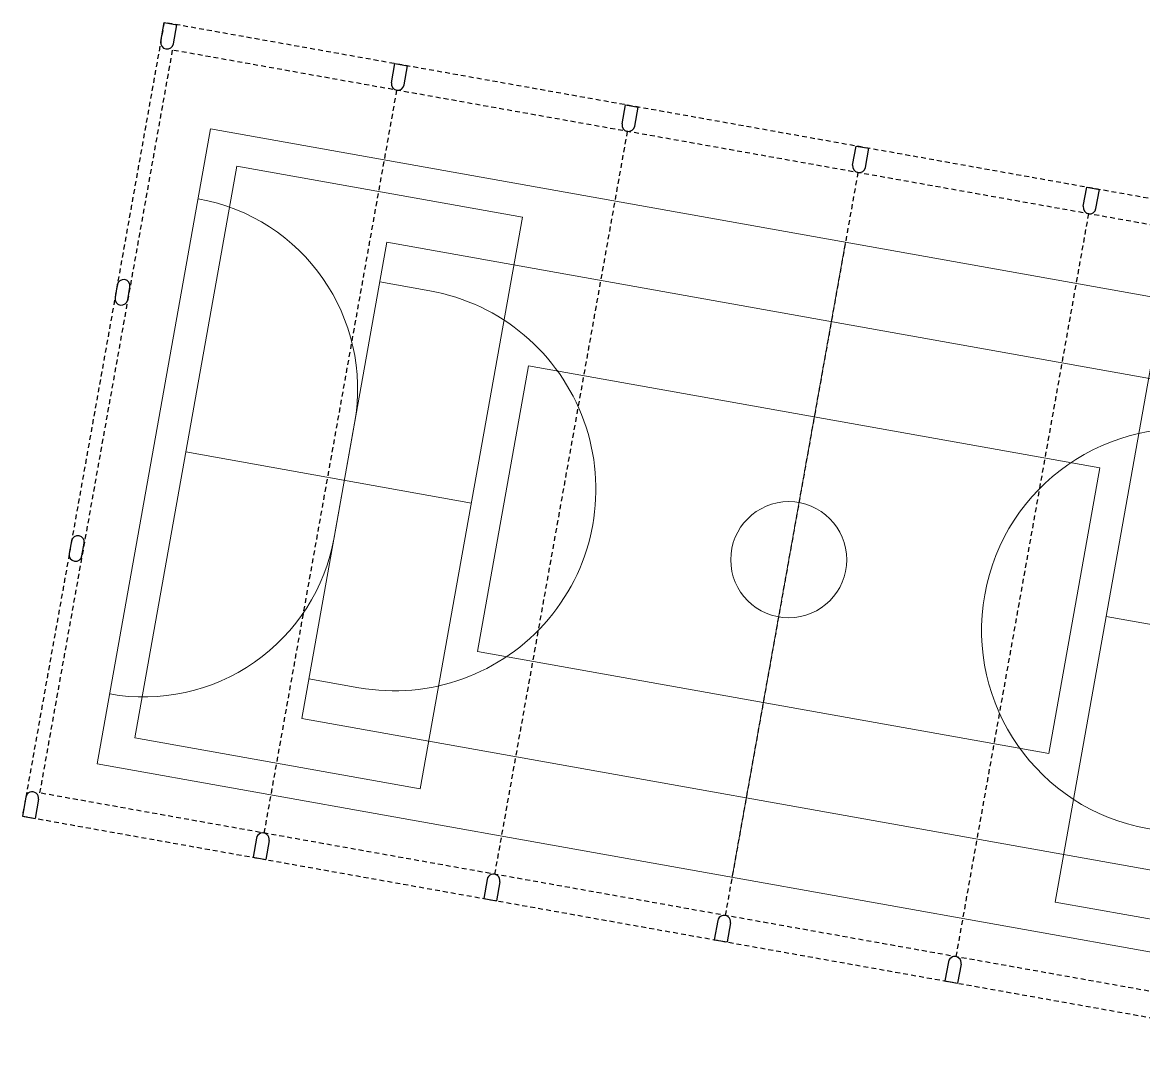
# Model space of a CAD drawing. Header units: millimetres. Extents: x -91023 to -90865, y -106382 to -106247.
# Drawn here: x -91022.66 to -90987.89, y -106289.68 to -106257.33 of the extents above; entities that cross this region are included whole.
import ezdxf

# ---------------------------------------------------------------- set-up
doc = ezdxf.new("R2010")
doc.units = ezdxf.units.MM
doc.header["$MEASUREMENT"] = 0
doc.linetypes.add('DASHED', pattern=[0.75, 0.5, -0.25])
doc.layers.add('0-CIVIL', color=8, linetype='Continuous', lineweight=0)
doc.layers.add('Desenho base', color=7, linetype='Continuous')

# ---------------------------------------------------------------- blocks, each defined once
blk = doc.blocks.new('A$C2D0D0268')
at = {"layer": '0-CIVIL'}
for p, q in [((-42, -23), (-42, -3)), ((-2, -3), (-42, -3)), ((-22, -3), (-22, -23)), ((-2, -3), (-2, -23)), ((-41, -4), (-41, -22)), ((-41, -4), (-32, -4)), ((-32, -22), (-32, -4)), ((-3, -4), (-12, -4)), ((-12, -22), (-12, -4)), ((-3, -4), (-3, -22)), ((-36, -5.5), (-36, -20.5)), ((-8, -5.5), (-36, -5.5)), ((-8, -5.5), (-8, -20.5)), ((-34.425, -6.75), (-36, -6.75)), ((-9.575, -6.75), (-8, -6.75)), ((-31, -8.5), (-31, -17.5)), ((-13, -8.5), (-31, -8.5)), ((-13, -8.5), (-13, -17.5)), ((-36, -11.2), (-36, -14.8)), ((-36, -11.2), (-36, -14.8)), ((-41, -13), (-32, -13)), ((-12, -13), (-3, -13)), ((-13, -17.5), (-31, -17.5)), ((-34.425, -19.25), (-36, -19.25)), ((-9.575, -19.25), (-8, -19.25)), ((-8, -20.5), (-36, -20.5)), ((-41, -22), (-32, -22)), ((-3, -22), (-12, -22)), ((-2, -23), (-42, -23))]:
    blk.add_line(p, q, dxfattribs=at)
blk.add_circle((-22, -13), 1.8, dxfattribs=at)
for centre, radius, start, end in [((-42, -11.2), 6, 0, 90), ((-2, -11.2), 6, 90, 180), ((-34.425, -13), 6.25, 270, 90), ((-9.575, -13), 6.25, 90, 270), ((-42, -14.8), 6, 270, 0), ((-2, -14.8), 6, 180, 270)]:
    blk.add_arc(centre, radius, start, end, dxfattribs=at)

msp = doc.modelspace()

# ---------------------------------------------------------------- linework, layer by layer
at = {"layer": 'Desenho base', "linetype": 'DASHED', "ltscale": 0.3}
for p, q in [((-91018.267, -106257.329), (-91022.662, -106281.939)), ((-90974.952, -106265.065), (-91018.267, -106257.329)), ((-91018.014, -106258.187), (-91022.128, -106281.222)), ((-90975.487, -106265.782), (-91018.014, -106258.187)), ((-91011.057, -106259.429), (-91015.171, -106282.465)), ((-91003.903, -106260.707), (-91008.018, -106283.742)), ((-90996.75, -106261.984), (-91000.864, -106285.02)), ((-90989.597, -106263.262), (-90993.711, -106286.298)), ((-90979.601, -106288.818), (-91022.128, -106281.222)), ((-91022.662, -106281.939), (-90979.348, -106289.676))]:
    msp.add_line(p, q, dxfattribs=at)
at = {"layer": 'Desenho base'}
for p, q in [((-91018.372, -106257.919), (-91018.267, -106257.329)), ((-91018.267, -106257.329), (-91017.873, -106257.399)), ((-91017.978, -106257.99), (-91017.873, -106257.399)), ((-91011.219, -106259.197), (-91011.113, -106258.606)), ((-91011.113, -106258.606), (-91010.719, -106258.677)), ((-91010.825, -106259.267), (-91010.719, -106258.677)), ((-91004.065, -106260.475), (-91003.96, -106259.884)), ((-91003.96, -106259.884), (-91003.566, -106259.954)), ((-91003.671, -106260.545), (-91003.566, -106259.954)), ((-90996.912, -106261.752), (-90996.806, -106261.162)), ((-90996.806, -106261.162), (-90996.412, -106261.232)), ((-90996.518, -106261.823), (-90996.412, -106261.232)), ((-90989.758, -106263.03), (-90989.653, -106262.439)), ((-90989.653, -106262.439), (-90989.259, -106262.51)), ((-90989.365, -106263.1), (-90989.259, -106262.51)), ((-91022.557, -106281.349), (-91022.662, -106281.939)), ((-91022.163, -106281.419), (-91022.268, -106282.01)), ((-91022.662, -106281.939), (-91022.268, -106282.01)), ((-91015.403, -106282.626), (-91015.509, -106283.217)), ((-91015.009, -106282.697), (-91015.115, -106283.287)), ((-91015.509, -106283.217), (-91015.115, -106283.287)), ((-91008.25, -106283.904), (-91008.355, -106284.495)), ((-91007.856, -106283.974), (-91007.961, -106284.565)), ((-91008.355, -106284.495), (-91007.961, -106284.565)), ((-91001.096, -106285.182), (-91001.202, -106285.772)), ((-91000.703, -106285.252), (-91000.808, -106285.843)), ((-91001.202, -106285.772), (-91000.808, -106285.843)), ((-90993.943, -106286.459), (-90994.048, -106287.05)), ((-90993.549, -106286.53), (-90993.655, -106287.12)), ((-90994.048, -106287.05), (-90993.655, -106287.12))]:
    msp.add_line(p, q, dxfattribs=at)
for points in [[(-91019.79, -106265.86, 1), (-91019.397, -106265.931), (-91019.326, -106265.537, 1), (-91019.72, -106265.467)], [(-91020.815, -106273.872), (-91020.745, -106273.478, 1), (-91021.138, -106273.408), (-91021.209, -106273.801, 1)]]:
    msp.add_lwpolyline(points, format="xyb", close=True, dxfattribs=at)
for centre, start, end in [((-91018.175, -106257.955), 169.8735, 349.8735), ((-91011.022, -106259.232), 169.8735, 349.8735), ((-91003.868, -106260.51), 169.8735, 349.8735), ((-90996.715, -106261.788), 169.8735, 349.8735), ((-90989.561, -106263.065), 169.8735, 349.8735), ((-91022.36, -106281.384), 349.8735, 169.8735), ((-91015.206, -106282.661), 349.8735, 169.8735), ((-91008.053, -106283.939), 349.8735, 169.8735), ((-91000.899, -106285.217), 349.8735, 169.8735), ((-90993.746, -106286.494), 349.8735, 169.8735)]:
    msp.add_arc(centre, 0.2, start, end, dxfattribs=at)

# ---------------------------------------------------------------- block references
at = {"layer": 'Desenho base', "rotation": 349.8734931172655}
msp.add_blockref('A$C2D0D0268', (-90974.951, -106265.06), dxfattribs=at)

doc.saveas('drawing.dxf')
